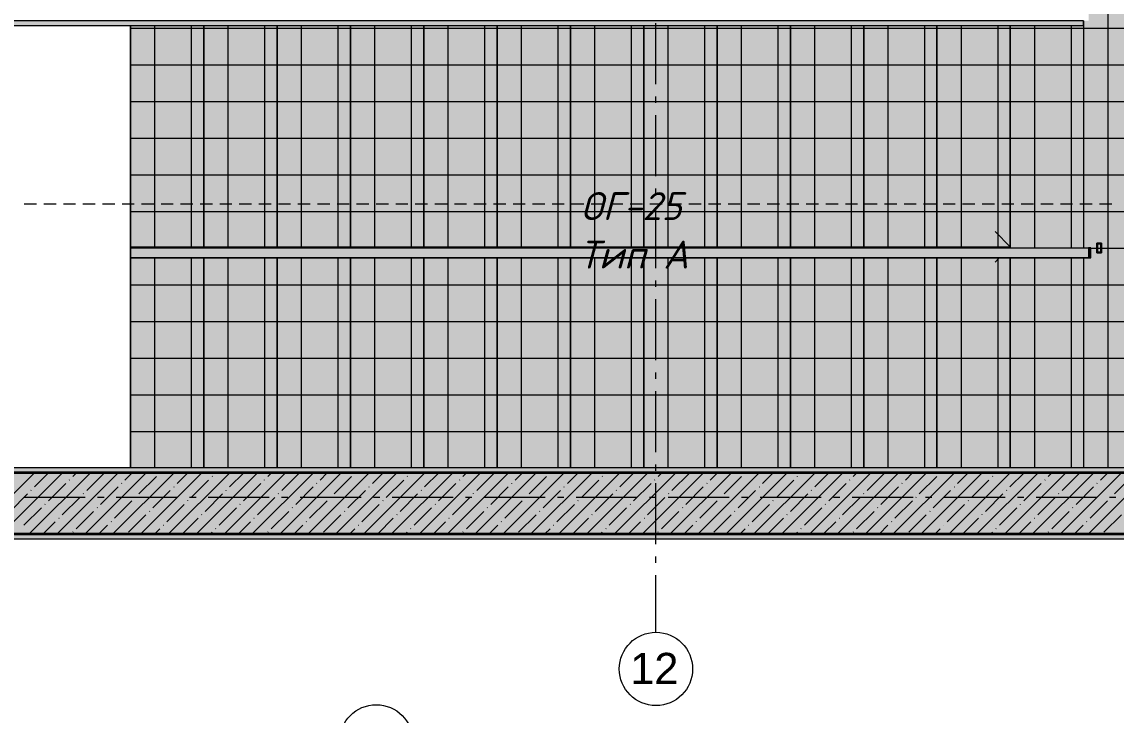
# Model space of a CAD drawing. Header units: millimetres. Extents: x -81576 to 1046824, y -248937 to 691537.
# Drawn here: x -57805 to -48849, y 637622 to 643295 of the extents above; entities that cross this region are included whole.
import ezdxf

# ---------------------------------------------------------------- set-up
doc = ezdxf.new("R2010")
doc.units = ezdxf.units.MM
doc.layers.add('PDF _Геометрия', color=7, linetype='Continuous', true_color=0x1d1d1d)
doc.layers.add('PDF _Сплошная заливка', color=7, linetype='Continuous', true_color=0xffffff)
doc.layers.add('PDF _Текст', color=7, linetype='Continuous')
doc.styles.add('PDF ArialMT', font='arial.ttf')
doc.styles.add('PDF ISOCPEUR Italic', font='isocpeui.ttf')

msp = doc.modelspace()

# ---------------------------------------------------------------- hatches: boundary and pattern name
at = {"layer": 'PDF _Сплошная заливка', "true_color": 0x636466, "transparency": 33554559}
h = msp.add_hatch(color=251, dxfattribs=at)
h.paths.add_polyline_path([(-46155.1, 639645.2), (-46155.1, 646365.2), (-49115.1, 646365.2), (-49115.1, 643805.2), (-49075.1, 643805.2), (-49075.1, 643305.2), (-49115.1, 643305.2), (-49115.1, 641445.2), (-49055.4, 641445.2), (-49055.4, 641365.2), (-49115.1, 641365.2), (-49115.1, 639645.2), (-46615.1, 639645.2)], flags=0)
h.paths.add_polyline_path([(-48367.8, 641405.2), (-48407.8, 641405.2), (-48407.8, 641485.2), (-48367.8, 641485.2), (-48367.8, 641411.2)], flags=0)
h.paths.add_polyline_path([(-49001.3, 641405.2), (-49007.8, 641405.2), (-49007.8, 641485.2), (-48967.8, 641485.2), (-48967.8, 641405.2), (-48973.8, 641405.2)], flags=0)
h.paths.add_polyline_path([(-48401.8, 641411.2), (-48373.8, 641411.2), (-48373.8, 641479.2), (-48401.8, 641479.2), (-48401.8, 641439.2)], flags=0)
h.paths.add_polyline_path([(-48973.8, 641411.2), (-48973.8, 641479.2), (-49001.8, 641479.2), (-49001.8, 641411.2)], flags=0)
h.paths.add_polyline_path([(-47911.8, 641775.2), (-47991.8, 641775.2), (-47991.8, 641815.2), (-47911.8, 641815.2), (-47911.8, 641781.2)], flags=0)
h.paths.add_polyline_path([(-47985.8, 641781.2), (-47917.8, 641781.2), (-47917.8, 641809.2), (-47985.8, 641809.2)], flags=0)
h.paths.add_polyline_path([(-47917.8, 642375.2), (-47991.8, 642375.2), (-47991.8, 642415.2), (-47911.8, 642415.2), (-47911.8, 642375.2)], flags=0)
h.paths.add_polyline_path([(-47917.8, 642381.2), (-47917.8, 642409.2), (-47985.8, 642409.2), (-47985.8, 642381.2), (-47945.8, 642381.2)], flags=0)
h.paths.add_polyline_path([(-47911.8, 642975.2), (-47991.8, 642975.2), (-47991.8, 643015.2), (-47911.8, 643015.2), (-47911.8, 642981.2)], flags=0)
h.paths.add_polyline_path([(-47985.8, 642981.2), (-47917.8, 642981.2), (-47917.8, 643009.2), (-47985.8, 643009.2), (-47985.8, 642985.2)], flags=0)
h.paths.add_polyline_path([(-47917.8, 643575.2), (-47991.8, 643575.2), (-47991.8, 643615.2), (-47911.8, 643615.2), (-47911.8, 643575.2)], flags=0)
h.paths.add_polyline_path([(-47985.8, 643581.2), (-47917.8, 643581.2), (-47917.8, 643609.2), (-47985.8, 643609.2)], flags=0)
h.paths.add_polyline_path([(-47917.8, 644175.2), (-47991.8, 644175.2), (-47991.8, 644215.2), (-47911.8, 644215.2), (-47911.8, 644175.2)], flags=0)
h.paths.add_polyline_path([(-47917.8, 644181.2), (-47917.8, 644209.2), (-47985.8, 644209.2), (-47985.8, 644181.2), (-47945.8, 644181.2)], flags=0)
h.paths.add_polyline_path([(-48039.9, 644524.3), (-48079.9, 644524.3), (-48079.9, 644604.3), (-48039.9, 644604.3), (-48039.9, 644530.3)], flags=0)
h.paths.add_polyline_path([(-48645.9, 644524.3), (-48679.9, 644524.3), (-48679.9, 644604.3), (-48639.9, 644604.3), (-48639.9, 644524.3)], flags=0)
h.paths.add_polyline_path([(-48645.9, 644530.3), (-48645.9, 644598.3), (-48673.9, 644598.3), (-48673.9, 644530.3)], flags=0)
h.paths.add_polyline_path([(-48073.9, 644530.3), (-48045.9, 644530.3), (-48045.9, 644598.3), (-48073.9, 644598.3), (-48073.9, 644558.3)], flags=0)
for points in [[(-49115.1, 643265.2), (-49115.1, 643305.2), (-59375.1, 643305.2), (-59375.1, 643265.2), (-49447.6, 643265.2)], [(-49115.1, 641365.2), (-49075.1, 641365.2), (-49075.1, 641445.2), (-56915.1, 641445.2), (-56915.1, 641365.2), (-49447.6, 641365.2)], [(-46615.1, 639605.2), (-46115.1, 639605.2), (-46115.1, 639645.2), (-63515.1, 639645.2), (-63515.1, 639605.2), (-46842.7, 639605.2)], [(-46615.1, 639105.2), (-46615.1, 639605.2), (-63515.1, 639605.2), (-63515.1, 639105.2), (-46842.7, 639105.2)], [(-46842.7, 639065.2), (-46615.1, 639065.2), (-46615.1, 639105.2), (-64015.1, 639105.2), (-64015.1, 639065.2), (-49115.1, 639065.2)]]:
    msp.add_hatch(color=251, dxfattribs=at).paths.add_polyline_path(points)
h = msp.add_hatch(color=251, dxfattribs=at)
h.paths.add_polyline_path([(-56325.3, 639645.2), (-56315.1, 639645.2), (-56315.1, 641365.2), (-56915.1, 641365.2), (-56915.1, 639645.2)], flags=0)
h.paths.add_polyline_path([(-56325.3, 641445.2), (-56315.1, 641445.2), (-56315.1, 643265.2), (-56915.1, 643265.2), (-56915.1, 641445.2)], flags=0)
h = msp.add_hatch(color=251, dxfattribs=at)
h.paths.add_polyline_path([(-56315.1, 639645.2), (-55715.1, 639645.2), (-55715.1, 641365.2), (-56315.1, 641365.2)], flags=0)
h.paths.add_polyline_path([(-56285.3, 641445.2), (-55715.1, 641445.2), (-55715.1, 643265.2), (-56315.1, 643265.2), (-56315.1, 641445.2), (-56291.3, 641445.2)], flags=0)
h = msp.add_hatch(color=251, dxfattribs=at)
h.paths.add_polyline_path([(-55715.1, 639645.2), (-55115.1, 639645.2), (-55115.1, 641365.2), (-55715.1, 641365.2)], flags=0)
h.paths.add_polyline_path([(-55685.3, 641445.2), (-55115.1, 641445.2), (-55115.1, 643265.2), (-55715.1, 643265.2), (-55715.1, 641445.2), (-55691.3, 641445.2)], flags=0)
h = msp.add_hatch(color=251, dxfattribs=at)
h.paths.add_polyline_path([(-54657.3, 639645.2), (-54515.1, 639645.2), (-54515.1, 641365.2), (-55115.1, 641365.2), (-55115.1, 639645.2), (-55085.3, 639645.2)], flags=0)
h.paths.add_polyline_path([(-54657.3, 641445.2), (-54515.1, 641445.2), (-54515.1, 643265.2), (-55115.1, 643265.2), (-55115.1, 641445.2), (-55085.3, 641445.2)], flags=0)
h = msp.add_hatch(color=251, dxfattribs=at)
h.paths.add_polyline_path([(-53915.1, 639645.2), (-53915.1, 641365.2), (-54515.1, 641365.2), (-54515.1, 639645.2)], flags=0)
h.paths.add_polyline_path([(-54515.1, 641445.2), (-53915.1, 641445.2), (-53915.1, 643265.2), (-54515.1, 643265.2), (-54515.1, 642035)], flags=0)
h = msp.add_hatch(color=251, dxfattribs=at)
h.paths.add_polyline_path([(-53915.1, 639645.2), (-53315.1, 639645.2), (-53315.1, 641365.2), (-53915.1, 641365.2), (-53915.1, 640752.4)], flags=0)
h.paths.add_polyline_path([(-53915.1, 641445.2), (-53315.1, 641445.2), (-53315.1, 643265.2), (-53915.1, 643265.2), (-53915.1, 642035)], flags=0)
h = msp.add_hatch(color=251, dxfattribs=at)
h.paths.add_polyline_path([(-53315.1, 639645.2), (-52715.1, 639645.2), (-52715.1, 641365.2), (-53315.1, 641365.2), (-53315.1, 640752.4)], flags=0)
h.paths.add_polyline_path([(-53315.1, 641445.2), (-52715.1, 641445.2), (-52715.1, 643265.2), (-53315.1, 643265.2), (-53315.1, 642035)], flags=0)
h = msp.add_hatch(color=251, dxfattribs=at)
h.paths.add_polyline_path([(-52715.1, 639645.2), (-52115.1, 639645.2), (-52115.1, 641365.2), (-52715.1, 641365.2), (-52715.1, 640752.4)], flags=0)
h.paths.add_polyline_path([(-52715.1, 641445.2), (-52115.1, 641445.2), (-52115.1, 643265.2), (-52715.1, 643265.2), (-52715.1, 642035)], flags=0)
h = msp.add_hatch(color=251, dxfattribs=at)
h.paths.add_polyline_path([(-52115.1, 639645.2), (-51515.1, 639645.2), (-51515.1, 641365.2), (-52115.1, 641365.2), (-52115.1, 640752.4)], flags=0)
h.paths.add_polyline_path([(-52052.4, 641445.2), (-51515.1, 641445.2), (-51515.1, 643265.2), (-52115.1, 643265.2), (-52115.1, 641445.2), (-52085.3, 641445.2)], flags=0)
h = msp.add_hatch(color=251, dxfattribs=at)
h.paths.add_polyline_path([(-50925.3, 639645.2), (-50915.1, 639645.2), (-50915.1, 641365.2), (-51515.1, 641365.2), (-51515.1, 639645.2), (-51485.3, 639645.2)], flags=0)
h.paths.add_polyline_path([(-51515.1, 641445.2), (-50915.1, 641445.2), (-50915.1, 643265.2), (-51515.1, 643265.2), (-51515.1, 642985.2)], flags=0)
h = msp.add_hatch(color=251, dxfattribs=at)
h.paths.add_polyline_path([(-50325.3, 639645.2), (-50315.1, 639645.2), (-50315.1, 641365.2), (-50915.1, 641365.2), (-50915.1, 639645.2), (-50885.3, 639645.2)], flags=0)
h.paths.add_polyline_path([(-50915.1, 641445.2), (-50315.1, 641445.2), (-50315.1, 643265.2), (-50915.1, 643265.2), (-50915.1, 642985.2)], flags=0)
h = msp.add_hatch(color=251, dxfattribs=at)
h.paths.add_polyline_path([(-49725.3, 639645.2), (-49715.1, 639645.2), (-49715.1, 641365.2), (-50315.1, 641365.2), (-50315.1, 639645.2), (-50285.3, 639645.2)], flags=0)
h.paths.add_polyline_path([(-50315.1, 641445.2), (-49715.1, 641445.2), (-49715.1, 643265.2), (-50315.1, 643265.2), (-50315.1, 642985.2)], flags=0)
h = msp.add_hatch(color=251, dxfattribs=at)
h.paths.add_polyline_path([(-49447.6, 639645.2), (-49115.1, 639645.2), (-49115.1, 641365.2), (-49715.1, 641365.2), (-49715.1, 639645.2), (-49685.3, 639645.2)], flags=0)
h.paths.add_polyline_path([(-49447.6, 641445.2), (-49115.1, 641445.2), (-49115.1, 643265.2), (-49715.1, 643265.2), (-49715.1, 641445.2), (-49685.3, 641445.2)], flags=0)
h = msp.add_hatch(color=251, dxfattribs=at)
h.paths.add_polyline_path([(-49001.3, 641405.2), (-48967.8, 641405.2), (-48967.8, 641485.2), (-49007.8, 641485.2), (-49007.8, 641405.2), (-49001.8, 641405.2)], flags=0)
h.paths.add_polyline_path([(-49001.8, 641411.2), (-49001.8, 641479.2), (-48973.8, 641479.2), (-48973.8, 641411.2)], flags=0)

# ---------------------------------------------------------------- linework, layer by layer
at = {"layer": 'PDF _Геометрия', "color": 7, "lineweight": 35}
msp.add_lwpolyline([(-45615.1, 638519.5), (-45615.1, 639105.2), (-45615.1, 646405.2), (-45615.1, 646905.2), (-63515.1, 646905.2), (-63515.1, 646405.2), (-46115.1, 646405.2), (-46115.1, 639605.2), (-63515.1, 639605.2), (-63515.1, 645905.2), (-63515.1, 646905.2), (-64515.1, 646905.2), (-64515.1, 645905.2), (-64015.1, 645905.2), (-64015.1, 639105.2), (-63515.1, 639105.2), (-46615.1, 639105.2)], dxfattribs=at)
at = {"layer": 'PDF _Геометрия', "color": 7, "lineweight": 9}
for points in [[(-48915.1, 639645.2), (-48915.1, 646365.2)], [(-56715.1, 641445.2), (-56715.1, 643265.2)], [(-56415.1, 641445.2), (-56415.1, 643265.2)], [(-56115.1, 641445.2), (-56115.1, 643265.2)], [(-55815.1, 641445.2), (-55815.1, 643265.2)], [(-55515.1, 641445.2), (-55515.1, 643265.2)], [(-55215.1, 641445.2), (-55215.1, 643265.2)], [(-54915.1, 641445.2), (-54915.1, 643265.2)], [(-54615.1, 641445.2), (-54615.1, 643265.2)], [(-54315.1, 641445.2), (-54315.1, 643265.2)], [(-54015.1, 641445.2), (-54015.1, 643265.2)], [(-53715.1, 641445.2), (-53715.1, 643265.2)], [(-53415.1, 641445.2), (-53415.1, 643265.2)], [(-53115.1, 641445.2), (-53115.1, 643265.2)], [(-52815.1, 641445.2), (-52815.1, 643265.2)], [(-52615.1, 642785.7), (-52615.1, 643285.7)], [(-52515.1, 641445.2), (-52515.1, 643265.2)], [(-52215.1, 641445.2), (-52215.1, 643265.2)], [(-51915.1, 641445.2), (-51915.1, 643265.2)], [(-51615.1, 641445.2), (-51615.1, 643265.2)], [(-51315.1, 641445.2), (-51315.1, 643265.2)], [(-51015.1, 641445.2), (-51015.1, 643265.2)], [(-50715.1, 641445.2), (-50715.1, 643265.2)], [(-50415.1, 641445.2), (-50415.1, 643265.2)], [(-50115.1, 641445.2), (-50115.1, 643265.2)], [(-49815.1, 641445.2), (-49815.1, 643265.2)], [(-49515.1, 641445.2), (-49515.1, 643265.2)], [(-49215.1, 641445.2), (-49215.1, 643265.2)], [(-49115.1, 643305.2), (-49115.1, 641445.2)], [(-56915.1, 643243.1), (-56315.1, 643243.1), (-55715.1, 643243.1), (-55115.1, 643243.1), (-54515.1, 643243.1), (-53915.1, 643243.1), (-53315.1, 643243.1), (-52715.1, 643243.1), (-52115.1, 643243.1), (-51515.1, 643243.1), (-50915.1, 643243.1), (-50315.1, 643243.1), (-49715.1, 643243.1), (-49115.1, 643243.1), (-46155.1, 643243.1)], [(-56915.1, 642943.1), (-56315.1, 642943.1), (-55715.1, 642943.1), (-55115.1, 642943.1), (-54515.1, 642943.1), (-53915.1, 642943.1), (-53315.1, 642943.1), (-52715.1, 642943.1), (-52115.1, 642943.1), (-51515.1, 642943.1), (-50915.1, 642943.1), (-50315.1, 642943.1), (-49715.1, 642943.1), (-49115.1, 642943.1), (-46155.1, 642943.1)], [(-56915.1, 642643.1), (-56315.1, 642643.1), (-55715.1, 642643.1), (-55115.1, 642643.1), (-54515.1, 642643.1), (-53915.1, 642643.1), (-53315.1, 642643.1), (-52715.1, 642643.1), (-52115.1, 642643.1), (-51515.1, 642643.1), (-50915.1, 642643.1), (-50315.1, 642643.1), (-49715.1, 642643.1), (-49115.1, 642643.1), (-46155.1, 642643.1)], [(-52615.1, 642632.8), (-52615.1, 642685.7)], [(-52615.1, 642032.8), (-52615.1, 642532.8)], [(-56915.1, 642343.1), (-56315.1, 642343.1), (-55715.1, 642343.1), (-55115.1, 642343.1), (-54515.1, 642343.1), (-53915.1, 642343.1), (-53315.1, 642343.1), (-52715.1, 642343.1), (-52115.1, 642343.1), (-51515.1, 642343.1), (-50915.1, 642343.1), (-50315.1, 642343.1), (-49715.1, 642343.1), (-49115.1, 642343.1), (-46155.1, 642343.1)], [(-56915.1, 642043.1), (-56315.1, 642043.1), (-55715.1, 642043.1), (-55115.1, 642043.1), (-54515.1, 642043.1), (-53915.1, 642043.1), (-53315.1, 642043.1), (-52715.1, 642043.1), (-52115.1, 642043.1), (-51515.1, 642043.1), (-50915.1, 642043.1), (-50315.1, 642043.1), (-49715.1, 642043.1), (-49115.1, 642043.1), (-46155.1, 642043.1)], [(-52615.1, 641879.9), (-52615.1, 641932.8)], [(-56915.1, 641743.1), (-56315.1, 641743.1), (-55715.1, 641743.1), (-55115.1, 641743.1), (-54515.1, 641743.1), (-53915.1, 641743.1), (-53315.1, 641743.1), (-52715.1, 641743.1), (-52115.1, 641743.1), (-51515.1, 641743.1), (-50915.1, 641743.1), (-50315.1, 641743.1), (-49715.1, 641743.1), (-49115.1, 641743.1), (-46155.1, 641743.1)], [(-52615.1, 641279.9), (-52615.1, 641779.9)], [(-49715.1, 641455.2), (-49840.1, 641580.2)], [(-56915.1, 641455.2), (-56315.1, 641455.2), (-55715.1, 641455.2), (-55115.1, 641455.2), (-54515.1, 641455.2), (-53915.1, 641455.2), (-53315.1, 641455.2), (-52715.1, 641455.2), (-52115.1, 641455.2), (-51515.1, 641455.2), (-50915.1, 641455.2), (-50315.1, 641455.2), (-49715.1, 641455.2), (-49725.1, 641445.2)], [(-49055.4, 641365.2), (-56895.4, 641365.2), (-56915.1, 641365.2), (-56915.1, 641445.2), (-56895.4, 641445.2), (-49055.4, 641445.2)], [(-56915.1, 641445.2), (-49075.1, 641445.2)], [(-56325.3, 641445.2), (-56285.3, 641445.2)], [(-55725.3, 641445.2), (-55685.3, 641445.2)], [(-55125.3, 641445.2), (-55085.3, 641445.2)], [(-54525.3, 641445.2), (-54485.3, 641445.2)], [(-53925.3, 641445.2), (-53885.3, 641445.2)], [(-53325.3, 641445.2), (-53285.3, 641445.2)], [(-52725.3, 641445.2), (-52685.3, 641445.2)], [(-52125.3, 641445.2), (-52085.3, 641445.2)], [(-51525.3, 641445.2), (-51485.3, 641445.2)], [(-50925.3, 641445.2), (-50885.3, 641445.2)], [(-50325.3, 641445.2), (-50285.3, 641445.2)], [(-49725.3, 641445.2), (-49685.3, 641445.2)], [(-49125.3, 641445.2), (-49085.3, 641445.2)], [(-49055.4, 641443.1), (-49007.8, 641443.1)], [(-49001.8, 641443.1), (-48973.8, 641443.1)], [(-48967.8, 641443.1), (-48407.8, 641443.1)], [(-56915.1, 641365.2), (-49075.1, 641365.2)], [(-56715.1, 639645.2), (-56715.1, 641365.2)], [(-56415.1, 639645.2), (-56415.1, 641365.2)], [(-56285.3, 641365.2), (-56325.3, 641365.2)], [(-56115.1, 639645.2), (-56115.1, 641365.2)], [(-55815.1, 639645.2), (-55815.1, 641365.2)], [(-55685.3, 641365.2), (-55725.3, 641365.2)], [(-55515.1, 639645.2), (-55515.1, 641365.2)], [(-55215.1, 639645.2), (-55215.1, 641365.2)], [(-55085.3, 641365.2), (-55125.3, 641365.2)], [(-54915.1, 639645.2), (-54915.1, 641365.2)], [(-54615.1, 639645.2), (-54615.1, 641365.2)], [(-54485.3, 641365.2), (-54525.3, 641365.2)], [(-54315.1, 639645.2), (-54315.1, 641365.2)], [(-54015.1, 639645.2), (-54015.1, 641365.2)], [(-53885.3, 641365.2), (-53925.3, 641365.2)], [(-53715.1, 639645.2), (-53715.1, 641365.2)], [(-53415.1, 639645.2), (-53415.1, 641365.2)], [(-53285.3, 641365.2), (-53325.3, 641365.2)], [(-53115.1, 639645.2), (-53115.1, 641365.2)], [(-52815.1, 639645.2), (-52815.1, 641365.2)], [(-52685.3, 641365.2), (-52725.3, 641365.2)], [(-52515.1, 639645.2), (-52515.1, 641365.2)], [(-52215.1, 639645.2), (-52215.1, 641365.2)], [(-52085.3, 641365.2), (-52125.3, 641365.2)], [(-51915.1, 639645.2), (-51915.1, 641365.2)], [(-51615.1, 639645.2), (-51615.1, 641365.2)], [(-51485.3, 641365.2), (-51525.3, 641365.2)], [(-51315.1, 639645.2), (-51315.1, 641365.2)], [(-51015.1, 639645.2), (-51015.1, 641365.2)], [(-50885.3, 641365.2), (-50925.3, 641365.2)], [(-50715.1, 639645.2), (-50715.1, 641365.2)], [(-50415.1, 639645.2), (-50415.1, 641365.2)], [(-50285.3, 641365.2), (-50325.3, 641365.2)], [(-50115.1, 639645.2), (-50115.1, 641365.2)], [(-49805.1, 641365.2), (-49840.1, 641330.2)], [(-49815.1, 639645.2), (-49815.1, 641365.2)], [(-49685.3, 641365.2), (-49725.3, 641365.2)], [(-49515.1, 639645.2), (-49515.1, 641365.2)], [(-49215.1, 639645.2), (-49215.1, 641365.2)], [(-49085.3, 641365.2), (-49125.3, 641365.2)], [(-49115.1, 641365.2), (-49115.1, 639645.2)], [(-56915.1, 641143.1), (-56315.1, 641143.1), (-55715.1, 641143.1), (-55115.1, 641143.1), (-54515.1, 641143.1), (-53915.1, 641143.1), (-53315.1, 641143.1), (-52715.1, 641143.1), (-52115.1, 641143.1), (-51515.1, 641143.1), (-50915.1, 641143.1), (-50315.1, 641143.1), (-49715.1, 641143.1), (-49115.1, 641143.1), (-46155.1, 641143.1)], [(-52615.1, 641126.9), (-52615.1, 641179.9)], [(-52615.1, 640526.9), (-52615.1, 641026.9)], [(-56915.1, 640843.1), (-56315.1, 640843.1), (-55715.1, 640843.1), (-55115.1, 640843.1), (-54515.1, 640843.1), (-53915.1, 640843.1), (-53315.1, 640843.1), (-52715.1, 640843.1), (-52115.1, 640843.1), (-51515.1, 640843.1), (-50915.1, 640843.1), (-50315.1, 640843.1), (-49715.1, 640843.1), (-49115.1, 640843.1), (-46155.1, 640843.1)], [(-56915.1, 640543.1), (-56315.1, 640543.1), (-55715.1, 640543.1), (-55115.1, 640543.1), (-54515.1, 640543.1), (-53915.1, 640543.1), (-53315.1, 640543.1), (-52715.1, 640543.1), (-52115.1, 640543.1), (-51515.1, 640543.1), (-50915.1, 640543.1), (-50315.1, 640543.1), (-49715.1, 640543.1), (-49115.1, 640543.1), (-46155.1, 640543.1)], [(-52615.1, 640374), (-52615.1, 640426.9)], [(-56915.1, 640243.1), (-56315.1, 640243.1), (-55715.1, 640243.1), (-55115.1, 640243.1), (-54515.1, 640243.1), (-53915.1, 640243.1), (-53315.1, 640243.1), (-52715.1, 640243.1), (-52115.1, 640243.1), (-51515.1, 640243.1), (-50915.1, 640243.1), (-50315.1, 640243.1), (-49715.1, 640243.1), (-49115.1, 640243.1), (-46155.1, 640243.1)], [(-52615.1, 639774), (-52615.1, 640274)], [(-56915.1, 639943.1), (-56315.1, 639943.1), (-55715.1, 639943.1), (-55115.1, 639943.1), (-54515.1, 639943.1), (-53915.1, 639943.1), (-53315.1, 639943.1), (-52715.1, 639943.1), (-52115.1, 639943.1), (-51515.1, 639943.1), (-50915.1, 639943.1), (-50315.1, 639943.1), (-49715.1, 639943.1), (-49115.1, 639943.1), (-46155.1, 639943.1)], [(-52615.1, 639621.1), (-52615.1, 639674)], [(-52615.1, 639021.1), (-52615.1, 639521.1)], [(-57785.3, 639405.2), (-57285.3, 639405.2)], [(-57185.3, 639405.2), (-57132.4, 639405.2)], [(-57032.4, 639405.2), (-56532.4, 639405.2)], [(-56432.4, 639405.2), (-56379.5, 639405.2)], [(-56279.5, 639405.2), (-55779.5, 639405.2)], [(-55679.5, 639405.2), (-55626.6, 639405.2)], [(-55526.6, 639405.2), (-55026.6, 639405.2)], [(-54926.6, 639405.2), (-54873.7, 639405.2)], [(-54773.7, 639405.2), (-54273.7, 639405.2)], [(-54173.7, 639405.2), (-54120.8, 639405.2)], [(-54020.8, 639405.2), (-53520.8, 639405.2)], [(-53420.8, 639405.2), (-53367.8, 639405.2)], [(-53267.8, 639405.2), (-52767.8, 639405.2)], [(-52667.8, 639405.2), (-52614.9, 639405.2)], [(-52514.9, 639405.2), (-52014.9, 639405.2)], [(-51914.9, 639405.2), (-51862, 639405.2)], [(-51762, 639405.2), (-51262, 639405.2)], [(-51162, 639405.2), (-51109.1, 639405.2)], [(-51009.1, 639405.2), (-50509.1, 639405.2)], [(-50409.1, 639405.2), (-50356.2, 639405.2)], [(-50256.2, 639405.2), (-49756.2, 639405.2)], [(-49656.2, 639405.2), (-49603.2, 639405.2)], [(-49503.2, 639405.2), (-49003.2, 639405.2)], [(-48903.2, 639405.2), (-48850.3, 639405.2)], [(-52615.1, 638868.2), (-52615.1, 638921.1)], [(-52615.1, 638299.7), (-52615.1, 638768.2)]]:
    msp.add_lwpolyline(points, dxfattribs=at)
at = {"layer": 'PDF _Геометрия', "color": 7, "lineweight": 15}
for points in [[(-59375.1, 643265.2), (-49115.1, 643265.2), (-49115.1, 643305.2), (-59375.1, 643305.2)], [(-46115.1, 639645.2), (-63515.1, 639645.2), (-63515.1, 639605.2), (-46115.1, 639605.2)], [(-64015.1, 639065.2), (-46615.1, 639065.2), (-46615.1, 639105.2), (-64015.1, 639105.2)]]:
    msp.add_lwpolyline(points, close=True, dxfattribs=at)
at = {"layer": 'PDF _Геометрия', "color": 7, "lineweight": 9}
for points in [[(-56915.1, 639645.2), (-56915.1, 643265.2)], [(-56315.1, 641445.2), (-56315.1, 643265.2)], [(-55715.1, 641445.2), (-55715.1, 643265.2)], [(-55115.1, 641445.2), (-55115.1, 643265.2)], [(-54515.1, 641445.2), (-54515.1, 643265.2)], [(-53915.1, 641445.2), (-53915.1, 643265.2)], [(-53315.1, 641445.2), (-53315.1, 643265.2)], [(-52715.1, 641445.2), (-52715.1, 643265.2)], [(-52115.1, 641445.2), (-52115.1, 643265.2)], [(-51515.1, 641445.2), (-51515.1, 643265.2)], [(-50915.1, 641445.2), (-50915.1, 643265.2)], [(-50315.1, 641445.2), (-50315.1, 643265.2)], [(-49715.1, 641445.2), (-49715.1, 643265.2)], [(-48967.8, 641405.2), (-49007.8, 641405.2), (-49007.8, 641485.2), (-48967.8, 641485.2)], [(-48967.8, 641405.2), (-48967.8, 641485.2), (-49007.8, 641485.2), (-49007.8, 641405.2)], [(-48973.8, 641479.2), (-49001.8, 641479.2), (-49001.8, 641411.2), (-48973.8, 641411.2)], [(-48973.8, 641479.2), (-48973.8, 641411.2), (-49001.8, 641411.2), (-49001.8, 641479.2)], [(-49055.4, 641365.2), (-49055.4, 641445.2), (-49075.1, 641445.2), (-49075.1, 641365.2)], [(-56315.1, 639645.2), (-56315.1, 641365.2)], [(-55715.1, 639645.2), (-55715.1, 641365.2)], [(-55115.1, 639645.2), (-55115.1, 641365.2)], [(-54515.1, 639645.2), (-54515.1, 641365.2)], [(-53915.1, 639645.2), (-53915.1, 641365.2)], [(-53315.1, 639645.2), (-53315.1, 641365.2)], [(-52715.1, 639645.2), (-52715.1, 641365.2)], [(-52115.1, 639645.2), (-52115.1, 641365.2)], [(-51515.1, 639645.2), (-51515.1, 641365.2)], [(-50915.1, 639645.2), (-50915.1, 641365.2)], [(-50315.1, 639645.2), (-50315.1, 641365.2)], [(-49715.1, 639645.2), (-49715.1, 641365.2)]]:
    msp.add_lwpolyline(points, close=True, dxfattribs=at)
at = {"layer": 'PDF _Геометрия', "color": 8, "lineweight": 9, "true_color": 0x808080}
for points in [[(-57785.1, 641805.2), (-57685.1, 641805.2)], [(-57625.1, 641805.2), (-57525.1, 641805.2)], [(-57465.1, 641805.2), (-57365.1, 641805.2)], [(-57305.1, 641805.2), (-57205.1, 641805.2)], [(-57145.1, 641805.2), (-57045.1, 641805.2)], [(-56985.1, 641805.2), (-56885.1, 641805.2)], [(-56825.1, 641805.2), (-56725.1, 641805.2)], [(-56665.1, 641805.2), (-56565.1, 641805.2)], [(-56505.1, 641805.2), (-56405.1, 641805.2)], [(-56345.1, 641805.2), (-56245.1, 641805.2)], [(-56185.1, 641805.2), (-56085.1, 641805.2)], [(-56025.1, 641805.2), (-55925.1, 641805.2)], [(-55865.1, 641805.2), (-55765.1, 641805.2)], [(-55705.1, 641805.2), (-55605.1, 641805.2)], [(-55545.1, 641805.2), (-55445.1, 641805.2)], [(-55385.1, 641805.2), (-55285.1, 641805.2)], [(-55225.1, 641805.2), (-55125.1, 641805.2)], [(-55065.1, 641805.2), (-54965.1, 641805.2)], [(-54905.1, 641805.2), (-54805.1, 641805.2)], [(-54745.1, 641805.2), (-54645.1, 641805.2)], [(-54585.1, 641805.2), (-54485.1, 641805.2)], [(-54425.1, 641805.2), (-54325.1, 641805.2)], [(-54265.1, 641805.2), (-54165.1, 641805.2)], [(-54105.1, 641805.2), (-54005.1, 641805.2)], [(-53945.1, 641805.2), (-53845.1, 641805.2)], [(-53785.1, 641805.2), (-53685.1, 641805.2)], [(-53625.1, 641805.2), (-53525.1, 641805.2)], [(-53465.1, 641805.2), (-53365.1, 641805.2)], [(-53305.1, 641805.2), (-53205.1, 641805.2)], [(-53145.1, 641805.2), (-53045.1, 641805.2)], [(-52985.1, 641805.2), (-52885.1, 641805.2)], [(-52825.1, 641805.2), (-52725.1, 641805.2)], [(-52665.1, 641805.2), (-52565.1, 641805.2)], [(-52505.1, 641805.2), (-52405.1, 641805.2)], [(-52345.1, 641805.2), (-52245.1, 641805.2)], [(-52185.1, 641805.2), (-52085.1, 641805.2)], [(-52025.1, 641805.2), (-51925.1, 641805.2)], [(-51865.1, 641805.2), (-51765.1, 641805.2)], [(-51705.1, 641805.2), (-51605.1, 641805.2)], [(-51545.1, 641805.2), (-51445.1, 641805.2)], [(-51385.1, 641805.2), (-51285.1, 641805.2)], [(-51225.1, 641805.2), (-51125.1, 641805.2)], [(-51065.1, 641805.2), (-50965.1, 641805.2)], [(-50905.1, 641805.2), (-50805.1, 641805.2)], [(-50745.1, 641805.2), (-50645.1, 641805.2)], [(-50585.1, 641805.2), (-50485.1, 641805.2)], [(-50425.1, 641805.2), (-50325.1, 641805.2)], [(-50265.1, 641805.2), (-50165.1, 641805.2)], [(-50105.1, 641805.2), (-50005.1, 641805.2)], [(-49945.1, 641805.2), (-49845.1, 641805.2)], [(-49785.1, 641805.2), (-49685.1, 641805.2)], [(-49625.1, 641805.2), (-49525.1, 641805.2)], [(-49465.1, 641805.2), (-49365.1, 641805.2)], [(-49305.1, 641805.2), (-49205.1, 641805.2)], [(-49145.1, 641805.2), (-49045.1, 641805.2)], [(-48985.1, 641805.2), (-48885.1, 641805.2)]]:
    msp.add_lwpolyline(points, dxfattribs=at)
at = {"layer": 'PDF _Геометрия', "color": 250, "lineweight": 9, "true_color": 0x2c2c2c}
for points in [[(-58200, 639105.2), (-57700, 639605.2)], [(-57971.9, 639105.2), (-57471.9, 639605.2)], [(-57743.8, 639105.2), (-57243.8, 639605.2)], [(-57702, 639489.1), (-57585.9, 639605.2)], [(-57515.7, 639105.2), (-57015.7, 639605.2)], [(-57388.4, 639574.6), (-57357.8, 639605.2)], [(-57287.6, 639105.2), (-56787.6, 639605.2)], [(-57274.3, 639460.6), (-57131.8, 639603.1)], [(-57059.5, 639105.2), (-56559.5, 639605.2)], [(-56960.7, 639546.1), (-56901.6, 639605.2)], [(-56831.4, 639105.2), (-56331.4, 639605.2)], [(-56675.6, 639603.1), (-56673.5, 639605.2)], [(-56603.3, 639105.2), (-56103.3, 639605.2)], [(-56533, 639517.6), (-56445.4, 639605.2)], [(-56375.2, 639105.2), (-55875.2, 639605.2)], [(-56219.4, 639603.1), (-56217.3, 639605.2)], [(-56147.1, 639105.2), (-55647.1, 639605.2)], [(-56105.3, 639489.1), (-55989.2, 639605.2)], [(-55919, 639105.2), (-55419, 639605.2)], [(-55791.7, 639574.6), (-55761.1, 639605.2)], [(-55690.9, 639105.2), (-55190.9, 639605.2)], [(-55677.6, 639460.6), (-55535.1, 639603.1)], [(-55462.8, 639105.2), (-54962.8, 639605.2)], [(-55364, 639546.1), (-55305, 639605.2)], [(-55234.7, 639105.2), (-54734.7, 639605.2)], [(-55078.9, 639603.1), (-55076.9, 639605.2)], [(-55006.6, 639105.2), (-54506.6, 639605.2)], [(-54936.3, 639517.6), (-54848.8, 639605.2)], [(-54778.5, 639105.2), (-54278.5, 639605.2)], [(-54622.7, 639603.1), (-54620.7, 639605.2)], [(-54550.4, 639105.2), (-54050.4, 639605.2)], [(-54508.6, 639489.1), (-54392.6, 639605.2)], [(-54322.3, 639105.2), (-53822.3, 639605.2)], [(-54195, 639574.6), (-54164.5, 639605.2)], [(-54094.2, 639105.2), (-53594.2, 639605.2)], [(-54080.9, 639460.6), (-53938.4, 639603.1)], [(-53866.1, 639105.2), (-53366.1, 639605.2)], [(-53767.3, 639546.1), (-53708.3, 639605.2)], [(-53638, 639105.2), (-53138, 639605.2)], [(-53482.2, 639603.1), (-53480.2, 639605.2)], [(-53409.9, 639105.2), (-52909.9, 639605.2)], [(-53339.6, 639517.6), (-53252.1, 639605.2)], [(-53181.8, 639105.2), (-52681.8, 639605.2)], [(-53026, 639603.1), (-53024, 639605.2)], [(-52953.7, 639105.2), (-52453.7, 639605.2)], [(-52911.9, 639489.1), (-52795.9, 639605.2)], [(-52725.6, 639105.2), (-52225.6, 639605.2)], [(-52598.3, 639574.6), (-52567.8, 639605.2)], [(-52497.5, 639105.2), (-51997.5, 639605.2)], [(-52484.2, 639460.6), (-52341.7, 639603.1)], [(-52269.4, 639105.2), (-51769.4, 639605.2)], [(-52170.6, 639546.1), (-52111.6, 639605.2)], [(-52041.3, 639105.2), (-51541.3, 639605.2)], [(-51885.5, 639603.1), (-51883.5, 639605.2)], [(-51813.2, 639105.2), (-51313.2, 639605.2)], [(-51742.9, 639517.6), (-51655.4, 639605.2)], [(-51585.1, 639105.2), (-51085.1, 639605.2)], [(-51429.3, 639603.1), (-51427.3, 639605.2)], [(-51357, 639105.2), (-50857, 639605.2)], [(-51315.2, 639489.1), (-51199.2, 639605.2)], [(-51128.9, 639105.2), (-50628.9, 639605.2)], [(-51001.6, 639574.6), (-50971.1, 639605.2)], [(-50900.8, 639105.2), (-50400.8, 639605.2)], [(-50887.5, 639460.6), (-50745, 639603.1)], [(-50672.7, 639105.2), (-50172.7, 639605.2)], [(-50573.9, 639546.1), (-50514.9, 639605.2)], [(-50444.6, 639105.2), (-49944.6, 639605.2)], [(-50288.8, 639603.1), (-50286.8, 639605.2)], [(-50216.5, 639105.2), (-49716.5, 639605.2)], [(-50146.2, 639517.6), (-50058.7, 639605.2)], [(-49988.4, 639105.2), (-49488.4, 639605.2)], [(-49832.6, 639603.1), (-49830.6, 639605.2)], [(-49760.3, 639105.2), (-49260.3, 639605.2)], [(-49718.5, 639489.1), (-49602.5, 639605.2)], [(-49532.2, 639105.2), (-49032.2, 639605.2)], [(-49404.9, 639574.6), (-49374.4, 639605.2)], [(-49304.1, 639105.2), (-48804.1, 639605.2)], [(-49290.9, 639460.6), (-49148.3, 639603.1)], [(-49076, 639105.2), (-48576, 639605.2)], [(-48977.2, 639546.1), (-48918.2, 639605.2)], [(-57587.9, 639375), (-57445.4, 639517.6)], [(-57416.9, 639546.1), (-57414.5, 639548.5)], [(-56989.2, 639517.6), (-56986.8, 639520)], [(-56846.6, 639432.1), (-56704.1, 639574.6)], [(-56418.9, 639403.6), (-56276.4, 639546.1)], [(-56247.9, 639574.6), (-56245.5, 639577)], [(-55991.3, 639375), (-55848.7, 639517.6)], [(-55820.2, 639546.1), (-55817.8, 639548.5)], [(-55392.5, 639517.6), (-55390.1, 639520)], [(-55249.9, 639432.1), (-55107.4, 639574.6)], [(-54822.3, 639403.6), (-54679.7, 639546.1)], [(-54651.2, 639574.6), (-54648.8, 639577)], [(-54394.6, 639375), (-54252, 639517.6)], [(-54223.5, 639546.1), (-54221.1, 639548.5)], [(-53795.8, 639517.6), (-53793.4, 639520)], [(-53653.2, 639432.1), (-53510.7, 639574.6)], [(-53225.6, 639403.6), (-53083, 639546.1)], [(-53054.5, 639574.6), (-53052.1, 639577)], [(-52797.9, 639375), (-52655.3, 639517.6)], [(-52626.8, 639546.1), (-52624.4, 639548.5)], [(-52199.1, 639517.6), (-52196.7, 639520)], [(-52056.6, 639432.1), (-51914, 639574.6)], [(-51628.9, 639403.6), (-51486.3, 639546.1)], [(-51457.8, 639574.6), (-51455.4, 639577)], [(-51201.2, 639375), (-51058.6, 639517.6)], [(-51030.1, 639546.1), (-51027.7, 639548.5)], [(-50602.4, 639517.6), (-50600.1, 639520)], [(-50459.9, 639432.1), (-50317.3, 639574.6)], [(-50032.2, 639403.6), (-49889.6, 639546.1)], [(-49861.1, 639574.6), (-49858.7, 639577)], [(-49604.5, 639375), (-49461.9, 639517.6)], [(-49433.4, 639546.1), (-49431.1, 639548.5)], [(-49005.7, 639517.6), (-49003.4, 639520)], [(-48863.2, 639432.1), (-48720.6, 639574.6)], [(-57901.6, 639289.5), (-57759, 639432.1)], [(-57730.5, 639460.6), (-57728.1, 639463)], [(-57302.8, 639432.1), (-57300.5, 639434.4)], [(-57160.3, 639346.5), (-57017.7, 639489.1)], [(-56732.6, 639318), (-56590, 639460.6)], [(-56561.5, 639489.1), (-56559.1, 639491.5)], [(-56304.9, 639289.5), (-56162.3, 639432.1)], [(-56133.8, 639460.6), (-56131.4, 639463)], [(-55706.1, 639432.1), (-55703.8, 639434.4)], [(-55563.6, 639346.5), (-55421, 639489.1)], [(-55135.9, 639318), (-54993.3, 639460.6)], [(-54964.8, 639489.1), (-54962.4, 639491.5)], [(-54708.2, 639289.5), (-54565.6, 639432.1)], [(-54537.1, 639460.6), (-54534.8, 639463)], [(-54109.4, 639432.1), (-54107.1, 639434.4)], [(-53966.9, 639346.5), (-53824.3, 639489.1)], [(-53539.2, 639318), (-53396.6, 639460.6)], [(-53368.1, 639489.1), (-53365.8, 639491.5)], [(-53111.5, 639289.5), (-52968.9, 639432.1)], [(-52940.4, 639460.6), (-52938.1, 639463)], [(-52512.8, 639432.1), (-52510.4, 639434.4)], [(-52370.2, 639346.5), (-52227.6, 639489.1)], [(-51942.5, 639318), (-51799.9, 639460.6)], [(-51771.4, 639489.1), (-51769.1, 639491.5)], [(-51514.8, 639289.5), (-51372.3, 639432.1)], [(-51343.7, 639460.6), (-51341.4, 639463)], [(-50916.1, 639432.1), (-50913.7, 639434.4)], [(-50773.5, 639346.5), (-50630.9, 639489.1)], [(-50345.8, 639318), (-50203.3, 639460.6)], [(-50174.7, 639489.1), (-50172.4, 639491.5)], [(-49918.1, 639289.5), (-49775.6, 639432.1)], [(-49747.1, 639460.6), (-49744.7, 639463)], [(-49319.4, 639432.1), (-49317, 639434.4)], [(-49176.8, 639346.5), (-49034.2, 639489.1)], [(-57616.5, 639346.5), (-57614.1, 639348.9)], [(-57473.9, 639261), (-57331.3, 639403.6)], [(-57046.2, 639232.5), (-56903.7, 639375)], [(-56875.1, 639403.6), (-56872.8, 639405.9)], [(-56618.5, 639204), (-56476, 639346.5)], [(-56447.5, 639375), (-56445.1, 639377.4)], [(-56019.8, 639346.5), (-56017.4, 639348.9)], [(-55877.2, 639261), (-55734.6, 639403.6)], [(-55449.5, 639232.5), (-55307, 639375)], [(-55278.5, 639403.6), (-55276.1, 639405.9)], [(-55021.8, 639204), (-54879.3, 639346.5)], [(-54850.8, 639375), (-54848.4, 639377.4)], [(-54423.1, 639346.5), (-54420.7, 639348.9)], [(-54280.5, 639261), (-54138, 639403.6)], [(-53852.8, 639232.5), (-53710.3, 639375)], [(-53681.8, 639403.6), (-53679.4, 639405.9)], [(-53425.1, 639204), (-53282.6, 639346.5)], [(-53254.1, 639375), (-53251.7, 639377.4)], [(-52826.4, 639346.5), (-52824, 639348.9)], [(-52683.8, 639261), (-52541.3, 639403.6)], [(-52256.1, 639232.5), (-52113.6, 639375)], [(-52085.1, 639403.6), (-52082.7, 639405.9)], [(-51828.5, 639204), (-51685.9, 639346.5)], [(-51657.4, 639375), (-51655, 639377.4)], [(-51229.7, 639346.5), (-51227.3, 639348.9)], [(-51087.1, 639261), (-50944.6, 639403.6)], [(-50659.5, 639232.5), (-50516.9, 639375)], [(-50488.4, 639403.6), (-50486, 639405.9)], [(-50231.8, 639204), (-50089.2, 639346.5)], [(-50060.7, 639375), (-50058.3, 639377.4)], [(-49633, 639346.5), (-49630.6, 639348.9)], [(-49490.4, 639261), (-49347.9, 639403.6)], [(-49062.8, 639232.5), (-48920.2, 639375)], [(-48891.7, 639403.6), (-48889.3, 639405.9)], [(-57787.5, 639175.5), (-57645, 639318)], [(-57359.8, 639146.9), (-57217.3, 639289.5)], [(-57188.8, 639318), (-57186.4, 639320.4)], [(-56932.2, 639118.4), (-56789.6, 639261)], [(-56761.1, 639289.5), (-56758.7, 639291.9)], [(-56333.4, 639261), (-56331, 639263.4)], [(-56190.8, 639175.5), (-56048.3, 639318)], [(-55763.2, 639146.9), (-55620.6, 639289.5)], [(-55592.1, 639318), (-55589.7, 639320.4)], [(-55335.5, 639118.4), (-55192.9, 639261)], [(-55164.4, 639289.5), (-55162, 639291.9)], [(-54736.7, 639261), (-54734.3, 639263.4)], [(-54594.2, 639175.5), (-54451.6, 639318)], [(-54166.5, 639146.9), (-54023.9, 639289.5)], [(-53995.4, 639318), (-53993, 639320.4)], [(-53738.8, 639118.4), (-53596.2, 639261)], [(-53567.7, 639289.5), (-53565.3, 639291.9)], [(-53140, 639261), (-53137.7, 639263.4)], [(-52997.5, 639175.5), (-52854.9, 639318)], [(-52569.8, 639146.9), (-52427.2, 639289.5)], [(-52398.7, 639318), (-52396.3, 639320.4)], [(-52142.1, 639118.4), (-51999.5, 639261)], [(-51971, 639289.5), (-51968.6, 639291.9)], [(-51543.3, 639261), (-51541, 639263.4)], [(-51400.8, 639175.5), (-51258.2, 639318)], [(-50973.1, 639146.9), (-50830.5, 639289.5)], [(-50802, 639318), (-50799.6, 639320.4)], [(-50545.4, 639118.4), (-50402.8, 639261)], [(-50374.3, 639289.5), (-50372, 639291.9)], [(-49946.6, 639261), (-49944.3, 639263.4)], [(-49804.1, 639175.5), (-49661.5, 639318)], [(-49376.4, 639146.9), (-49233.8, 639289.5)], [(-49205.3, 639318), (-49203, 639320.4)], [(-48948.7, 639118.4), (-48806.1, 639261)], [(-57629.7, 639105.2), (-57530.9, 639204)], [(-57502.4, 639232.5), (-57500, 639234.9)], [(-57173.5, 639105.2), (-57103.2, 639175.5)], [(-57074.7, 639204), (-57072.4, 639206.3)], [(-56717.3, 639105.2), (-56675.6, 639146.9)], [(-56647, 639175.5), (-56644.7, 639177.8)], [(-56489.2, 639105.2), (-56361.9, 639232.5)], [(-56219.4, 639146.9), (-56217, 639149.3)], [(-56033, 639105.2), (-55934.2, 639204)], [(-55905.7, 639232.5), (-55903.3, 639234.9)], [(-55576.9, 639105.2), (-55506.5, 639175.5)], [(-55478, 639204), (-55475.7, 639206.3)], [(-55120.7, 639105.2), (-55078.9, 639146.9)], [(-55050.4, 639175.5), (-55048, 639177.8)], [(-54892.6, 639105.2), (-54765.2, 639232.5)], [(-54622.7, 639146.9), (-54620.3, 639149.3)], [(-54436.4, 639105.2), (-54337.5, 639204)], [(-54309, 639232.5), (-54306.7, 639234.9)], [(-53980.2, 639105.2), (-53909.9, 639175.5)], [(-53881.3, 639204), (-53879, 639206.3)], [(-53524, 639105.2), (-53482.2, 639146.9)], [(-53453.7, 639175.5), (-53451.3, 639177.8)], [(-53295.9, 639105.2), (-53168.5, 639232.5)], [(-53026, 639146.9), (-53023.6, 639149.3)], [(-52839.7, 639105.2), (-52740.9, 639204)], [(-52712.3, 639232.5), (-52710, 639234.9)], [(-52383.5, 639105.2), (-52313.2, 639175.5)], [(-52284.7, 639204), (-52282.3, 639206.3)], [(-51927.3, 639105.2), (-51885.5, 639146.9)], [(-51857, 639175.5), (-51854.6, 639177.8)], [(-51699.2, 639105.2), (-51571.8, 639232.5)], [(-51429.3, 639146.9), (-51426.9, 639149.3)], [(-51243, 639105.2), (-51144.2, 639204)], [(-51115.7, 639232.5), (-51113.3, 639234.9)], [(-50786.8, 639105.2), (-50716.5, 639175.5)], [(-50688, 639204), (-50685.6, 639206.3)], [(-50330.6, 639105.2), (-50288.8, 639146.9)], [(-50260.3, 639175.5), (-50257.9, 639177.8)], [(-50102.5, 639105.2), (-49975.2, 639232.5)], [(-49832.6, 639146.9), (-49830.2, 639149.3)], [(-49646.3, 639105.2), (-49547.5, 639204)], [(-49519, 639232.5), (-49516.6, 639234.9)], [(-49190.1, 639105.2), (-49119.8, 639175.5)], [(-49091.3, 639204), (-49088.9, 639206.3)], [(-57388.4, 639118.4), (-57386, 639120.8)], [(-56261.1, 639105.2), (-56247.9, 639118.4)], [(-55791.7, 639118.4), (-55789.3, 639120.8)], [(-54664.5, 639105.2), (-54651.2, 639118.4)], [(-54195, 639118.4), (-54192.6, 639120.8)], [(-53067.8, 639105.2), (-53054.5, 639118.4)], [(-52598.3, 639118.4), (-52595.9, 639120.8)], [(-51471.1, 639105.2), (-51457.8, 639118.4)], [(-51001.6, 639118.4), (-50999.2, 639120.8)], [(-49874.4, 639105.2), (-49861.1, 639118.4)], [(-49404.9, 639118.4), (-49402.5, 639120.8)]]:
    msp.add_lwpolyline(points, dxfattribs=at)
at = {"layer": 'PDF _Геометрия', "color": 7, "lineweight": 20}
for centre in [(-52615.1, 637999.7), (-54904.3, 637406.9)]:
    msp.add_circle(centre, 300, dxfattribs=at)
at = {"layer": 'PDF _Сплошная заливка', "lineweight": 35, "transparency": 33554559}
msp.add_solid([(-49055.4, 641365.2), (-49055.4, 641445.2), (-49075.1, 641365.2), (-49075.1, 641445.2)], dxfattribs=at)

# ---------------------------------------------------------------- texts
at = {"layer": 'PDF _Текст', "attachment_point": 4}
for s, insert, char_height, style in [('ОГ-25', (-53231.3, 641787.6), 228.6, 'PDF ISOCPEUR Italic'), ('Тип А', (-53244.5, 641390.7), 228.6, 'PDF ISOCPEUR Italic'), ('12', (-52825.9, 638004.3), 254, 'PDF ArialMT')]:
    msp.add_mtext(s, dxfattribs=dict(at, insert=insert, char_height=char_height, style=style))

doc.saveas('drawing.dxf')
